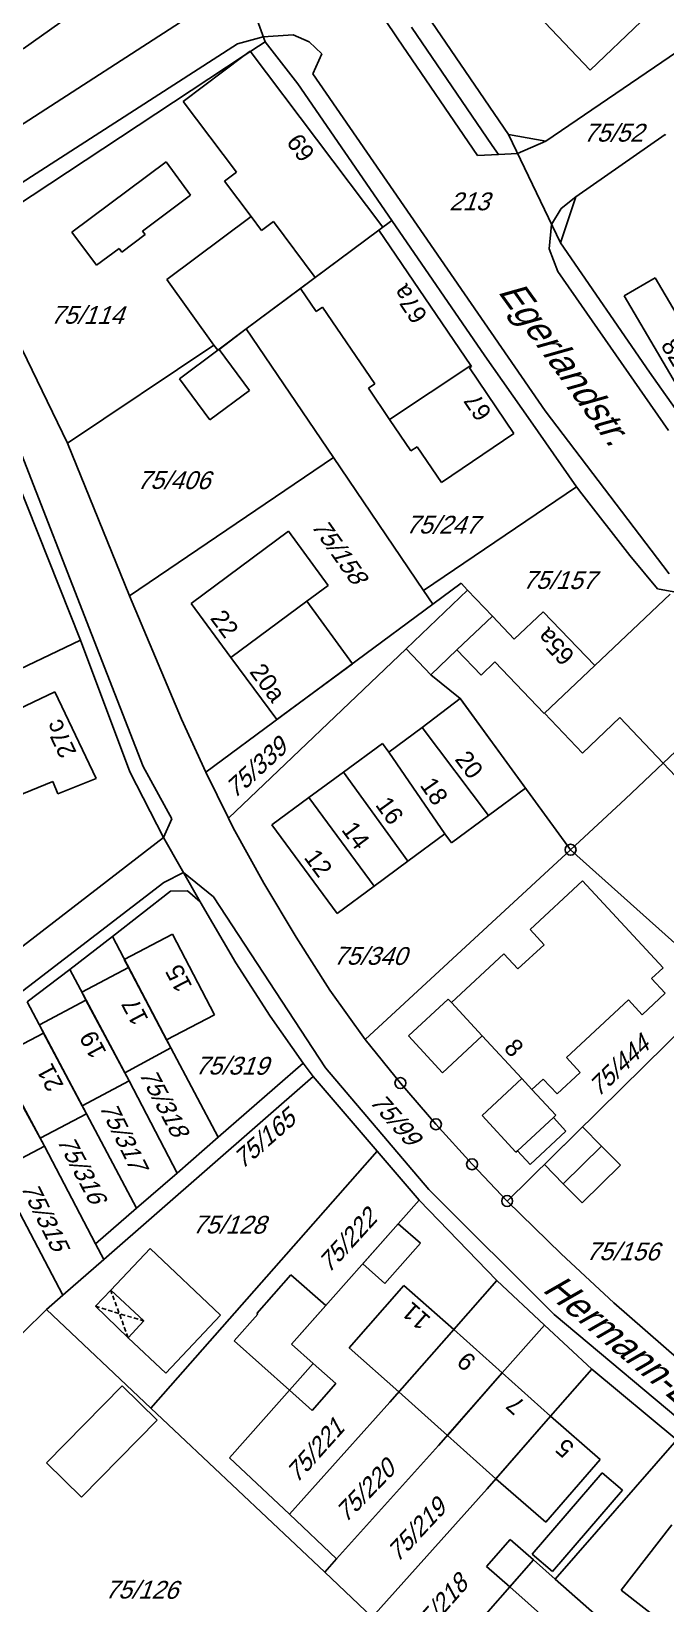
# Model space of a CAD drawing. Extents: x 4459737 to 4461180, y 5304018 to 5304640.
# Drawn here: x 4460024 to 4460095.1, y 5304264.5 to 5304440.6 of the extents above; entities that cross this region are included whole.
import ezdxf

# ---------------------------------------------------------------- set-up
doc = ezdxf.new("R2010")
doc.units = 0
doc.header["$MEASUREMENT"] = 0
doc.linetypes.add('DASHED', pattern=[0.75, 0.5, -0.25])
for name, color, linetype in [('1', 7, 'CONTINUOUS'), ('10', 7, 'CONTINUOUS'), ('14', 7, 'CONTINUOUS'), ('3', 7, 'CONTINUOUS'), ('4', 7, 'CONTINUOUS'), ('5', 7, 'CONTINUOUS'), ('6', 7, 'CONTINUOUS'), ('7', 7, 'CONTINUOUS')]:
    doc.layers.add(name, color=color, linetype=linetype)
doc.styles.add('txt', font='TXT', dxfattribs={"height": 0.2})

# ---------------------------------------------------------------- blocks, each defined once
blk = doc.blocks.new('10')
at = {"layer": '1', "color": 2, "linetype": 'CONTINUOUS'}
blk.add_circle((0, 0), 0.61, dxfattribs=at)

msp = doc.modelspace()

# ---------------------------------------------------------------- linework, layer by layer
at = {"layer": '10', "color": 30, "linetype": 'CONTINUOUS'}
for p, q in [((4460065.11, 5304439.83), (4460062.11, 5304444.3)), ((4460050.02, 5304440.05), (4460047.11, 5304439.25)), ((4460050.02, 5304440.05), (4460053.37, 5304440.27)), ((4460053.37, 5304440.27), (4460055.16, 5304439.47)), ((4460056.59, 5304438.13), (4460055.16, 5304439.47)), ((4460065.11, 5304439.83), (4460074.02, 5304426.73)), ((4460066.64, 5304441.11), (4460075.67, 5304427.86)), ((4460018.64, 5304420.92), (4460047.11, 5304439.25)), ((4460056.59, 5304438.13), (4460055.58, 5304435.91)), ((4460055.58, 5304435.91), (4460081.59, 5304398.15)), ((4460075.67, 5304427.86), (4460076.36, 5304426.85)), ((4460078.51, 5304426.96), (4460081.66, 5304428.34)), ((4460074.02, 5304426.73), (4460076.36, 5304426.85)), ((4460078.51, 5304426.96), (4460076.36, 5304426.85)), ((4460083.4, 5304420.8), (4460085.02, 5304422.1)), ((4460082.32, 5304419.03), (4460083.4, 5304420.8)), ((4460082.32, 5304419.03), (4460082.05, 5304416.31)), ((4460083.02, 5304413.75), (4460082.05, 5304416.31)), ((4460083.02, 5304413.75), (4460095.43, 5304395.94)), ((4460081.59, 5304398.15), (4460095.48, 5304379.88)), ((4460030.82, 5304373.06), (4460022.39, 5304394.65)), ((4460036.55, 5304358.31), (4460030.82, 5304373.06)), ((4460039.77, 5304352.43), (4460036.55, 5304358.31)), ((4460039.77, 5304352.43), (4460038.85, 5304350.35)), ((4460038.86, 5304345.3), (4460041.07, 5304346.44)), ((4460041.07, 5304346.44), (4460044.44, 5304343.71)), ((4460008.69, 5304322.17), (4460038.86, 5304345.3)), ((4460056.97, 5304324.55), (4460044.44, 5304343.71)), ((4460068.56, 5304310.93), (4460056.97, 5304324.55)), ((4460082.59, 5304296.91), (4460068.56, 5304310.93)), ((4460127.16, 5304259.59), (4460082.59, 5304296.91))]:
    msp.add_line(p, q, dxfattribs=at)
at = {"layer": '3', "color": 7, "linetype": 'CONTINUOUS'}
for p, q in [((4460046.78, 5304449.07), (4460050.22, 5304439.48)), ((4460012.94, 5304423.74), (4460044.31, 5304444)), ((4460077.49, 5304429.1), (4460068.33, 5304442.52)), ((4460081.66, 5304428.34), (4460101.63, 5304441.94)), ((4460047.88, 5304437.95), (4460050.22, 5304439.48)), ((4460053.89, 5304434.76), (4460050.22, 5304439.48)), ((4460019.4, 5304419.17), (4460047.88, 5304437.95)), ((4460053.89, 5304434.76), (4460064.43, 5304419.48)), ((4460083.31, 5304416.96), (4460077.49, 5304429.1)), ((4460077.49, 5304429.1), (4460081.66, 5304428.34)), ((4460095.04, 5304429.11), (4460085.02, 5304422.1)), ((4460095.12, 5304429.04), (4460095.04, 5304429.11)), ((4460085.02, 5304422.1), (4460083.31, 5304416.96)), ((4460064.43, 5304419.48), (4460048.11, 5304407.33)), ((4460074.85, 5304404.29), (4460064.43, 5304419.48)), ((4460093.28, 5304402.47), (4460083.31, 5304416.96)), ((4460018.27, 5304414.73), (4460028.07, 5304394.52)), ((4460044.91, 5304404.94), (4460048.11, 5304407.33)), ((4460057.88, 5304392.91), (4460048.11, 5304407.33)), ((4460028.07, 5304394.52), (4460044.46, 5304405.51)), ((4460044.46, 5304405.51), (4460044.91, 5304404.94)), ((4460079.95, 5304397.01), (4460074.85, 5304404.29)), ((4460097.08, 5304397.12), (4460093.28, 5304402.47)), ((4460079.95, 5304397.01), (4460085.12, 5304389.65)), ((4460035.01, 5304377.41), (4460028.07, 5304394.52)), ((4460035.01, 5304377.41), (4460057.88, 5304392.91)), ((4460057.88, 5304392.91), (4460067.96, 5304378.03)), ((4460029.53, 5304372.45), (4460022.37, 5304390.49)), ((4460085.12, 5304389.65), (4460067.96, 5304378.03)), ((4460085.7, 5304388.84), (4460085.12, 5304389.65)), ((4460091.1, 5304381.93), (4460085.7, 5304388.84)), ((4460091.1, 5304381.93), (4460094.18, 5304378.19)), ((4460066.01, 5304371.48), (4460072.91, 5304378.07)), ((4460069.01, 5304376.48), (4460067.96, 5304378.03)), ((4460072.18, 5304378.83), (4460069.01, 5304376.48)), ((4460072.18, 5304378.83), (4460072.91, 5304378.07)), ((4460094.18, 5304378.19), (4460096.43, 5304377.81)), ((4460035.01, 5304377.41), (4460040.87, 5304363.6)), ((4460069.01, 5304376.48), (4460043.58, 5304357.67)), ((4460006.77, 5304361.62), (4460029.53, 5304372.45)), ((4460035.06, 5304357.71), (4460029.53, 5304372.45)), ((4460046.12, 5304352.51), (4460066.01, 5304371.48)), ((4460066.01, 5304371.48), (4460068.78, 5304368.57)), ((4460068.78, 5304368.57), (4460072.09, 5304365.92)), ((4460084.45, 5304348.98), (4460072.09, 5304365.92)), ((4460040.87, 5304363.6), (4460043.58, 5304357.67)), ((4460094.82, 5304358.67), (4460099.61, 5304363.22)), ((4460090.61, 5304354.68), (4460094.82, 5304358.67)), ((4460035.06, 5304357.71), (4460038.85, 5304350.35)), ((4460043.58, 5304357.67), (4460046.12, 5304352.51)), ((4460090.61, 5304354.68), (4460084.45, 5304348.98)), ((4460046.66, 5304351.42), (4460046.12, 5304352.51)), ((4460046.66, 5304351.42), (4460050.07, 5304345.25)), ((4460003.6, 5304323.21), (4460038.85, 5304350.35)), ((4460038.85, 5304350.35), (4460042.94, 5304343.16)), ((4460084.45, 5304348.98), (4460061.43, 5304327.72)), ((4460097.18, 5304337.59), (4460084.45, 5304348.98)), ((4460039.63, 5304344.32), (4460041.52, 5304344.39)), ((4460041.52, 5304344.39), (4460042.94, 5304343.16)), ((4460050.07, 5304345.25), (4460053.7, 5304339.2)), ((4460039.63, 5304344.32), (4460033.11, 5304339.26)), ((4460042.94, 5304343.16), (4460046.96, 5304336.3)), ((4460033.11, 5304339.26), (4460028.34, 5304335.58)), ((4460033.11, 5304339.26), (4460039.64, 5304326.8)), ((4460053.7, 5304339.2), (4460057.47, 5304333.26)), ((4460028.34, 5304335.58), (4460023.58, 5304331.93)), ((4460028.34, 5304335.58), (4460034.98, 5304323.08)), ((4460046.96, 5304336.3), (4460050.79, 5304330.32)), ((4460061.43, 5304327.72), (4460057.47, 5304333.26)), ((4460023.58, 5304331.93), (4460030.2, 5304319.4)), ((4460050.79, 5304330.32), (4460054.48, 5304325.06)), ((4460097.76, 5304329.72), (4460077.34, 5304309.63)), ((4460018.82, 5304328.27), (4460025.49, 5304315.77)), ((4460039.64, 5304326.8), (4460044.98, 5304316.79)), ((4460061.43, 5304327.72), (4460065.38, 5304322.84)), ((4460054.48, 5304325.06), (4460044.98, 5304316.79)), ((4460055.59, 5304323.56), (4460054.48, 5304325.06)), ((4460055.59, 5304323.56), (4460032.14, 5304303.07)), ((4460055.59, 5304323.56), (4460062.76, 5304315.22)), ((4460034.98, 5304323.08), (4460040.36, 5304312.76)), ((4460069.36, 5304318.23), (4460065.38, 5304322.84)), ((4460030.2, 5304319.4), (4460035.8, 5304308.81)), ((4460073.41, 5304313.74), (4460069.36, 5304318.23)), ((4460040.36, 5304312.76), (4460044.98, 5304316.79)), ((4460025.49, 5304315.77), (4460031.22, 5304304.85)), ((4460037.43, 5304286.43), (4460062.76, 5304315.22)), ((4460067.48, 5304309.72), (4460062.76, 5304315.22)), ((4460040.36, 5304312.76), (4460035.8, 5304308.81)), ((4460077.34, 5304309.63), (4460073.41, 5304313.74)), ((4460020.72, 5304312.11), (4460027.55, 5304299.09)), ((4460067.48, 5304309.72), (4460053.18, 5304293.59)), ((4460076.18, 5304300.72), (4460067.48, 5304309.72)), ((4460077.34, 5304309.63), (4460083.38, 5304303.72)), ((4460035.8, 5304308.81), (4460031.22, 5304304.85)), ((4460031.22, 5304304.85), (4460032.14, 5304303.07)), ((4460032.14, 5304303.07), (4460027.55, 5304299.09)), ((4460089.3, 5304298.24), (4460083.38, 5304303.72)), ((4460076.18, 5304300.72), (4460071.35, 5304295.25)), ((4460081.51, 5304295.74), (4460076.18, 5304300.72)), ((4460025.71, 5304297.49), (4460027.55, 5304299.09)), ((4460025.71, 5304297.49), (4460023.09, 5304294.85)), ((4460025.71, 5304297.49), (4460037.43, 5304286.43)), ((4460096.6, 5304291.83), (4460089.3, 5304298.24)), ((4460064.2, 5304287.11), (4460071.35, 5304295.25)), ((4460081.51, 5304295.74), (4460076.78, 5304290.38)), ((4460086.83, 5304290.8), (4460081.51, 5304295.74)), ((4460055.6, 5304291.43), (4460053.18, 5304293.59)), ((4460055.6, 5304291.43), (4460046.25, 5304280.86)), ((4460069.66, 5304282.26), (4460076.78, 5304290.38)), ((4460086.83, 5304290.8), (4460082.18, 5304285.54)), ((4460096.35, 5304282.87), (4460086.83, 5304290.8)), ((4460056.9, 5304268.05), (4460037.43, 5304286.43)), ((4460064.2, 5304287.11), (4460052.94, 5304274.54)), ((4460082.18, 5304285.54), (4460075.1, 5304277.39)), ((4460096.35, 5304282.87), (4460082.72, 5304267.27)), ((4460069.66, 5304282.26), (4460058.23, 5304269.53)), ((4460046.25, 5304280.86), (4460052.94, 5304274.54)), ((4460062.22, 5304263.03), (4460075.1, 5304277.39)), ((4460058.23, 5304269.53), (4460052.94, 5304274.54)), ((4460056.9, 5304268.05), (4460058.23, 5304269.53)), ((4460069.02, 5304256.62), (4460080.28, 5304269.42)), ((4460080.28, 5304269.42), (4460082.72, 5304267.27)), ((4460062.22, 5304263.03), (4460056.9, 5304268.05))]:
    msp.add_line(p, q, dxfattribs=at)
at = {"layer": '5', "color": 1, "linetype": 'CONTINUOUS'}
for p, q in [((4460038.83, 5304449.9), (4460023.12, 5304438.68)), ((4460086.64, 5304436.32), (4460081.55, 5304441.64)), ((4460092.34, 5304441.77), (4460086.64, 5304436.32)), ((4460041.04, 5304432.79), (4460047.88, 5304437.95)), ((4460047.88, 5304437.95), (4460048.53, 5304438.44)), ((4460048.53, 5304438.44), (4460063.42, 5304418.73)), ((4460047.01, 5304424.88), (4460041.04, 5304432.79)), ((4460028.58, 5304418.15), (4460039.13, 5304426.02)), ((4460039.13, 5304426.02), (4460041.88, 5304422.31)), ((4460045.66, 5304423.86), (4460047.01, 5304424.88)), ((4460048.65, 5304419.9), (4460045.66, 5304423.86)), ((4460041.88, 5304422.31), (4460036.47, 5304418.29)), ((4460039.2, 5304412.84), (4460048.65, 5304419.9)), ((4460048.65, 5304419.9), (4460049.82, 5304418.33)), ((4460049.82, 5304418.33), (4460051.17, 5304419.34)), ((4460051.17, 5304419.34), (4460055.83, 5304413.08)), ((4460062.98, 5304418.4), (4460055.83, 5304413.08)), ((4460063.42, 5304418.73), (4460062.98, 5304418.4)), ((4460062.98, 5304418.4), (4460073.26, 5304403.24)), ((4460031.33, 5304414.45), (4460028.58, 5304418.15)), ((4460036.78, 5304417.88), (4460034.16, 5304415.93)), ((4460036.47, 5304418.29), (4460036.78, 5304417.88)), ((4460033.86, 5304416.33), (4460031.33, 5304414.45)), ((4460034.16, 5304415.93), (4460033.86, 5304416.33)), ((4460055.83, 5304413.08), (4460054.19, 5304411.86)), ((4460090.47, 5304411.02), (4460093.91, 5304413.04)), ((4460093.91, 5304413.04), (4460102.02, 5304399.27)), ((4460044.46, 5304405.51), (4460039.2, 5304412.84)), ((4460054.19, 5304411.86), (4460048.11, 5304407.33)), ((4460055.94, 5304409.29), (4460054.19, 5304411.86)), ((4460056.66, 5304409.77), (4460055.94, 5304409.29)), ((4460062.51, 5304401.16), (4460056.66, 5304409.77)), ((4460098.57, 5304397.24), (4460090.47, 5304411.02)), ((4460048.11, 5304407.33), (4460045.09, 5304405.02)), ((4460040.64, 5304401.74), (4460044.91, 5304404.94)), ((4460044.91, 5304404.94), (4460045.09, 5304405.02)), ((4460045.09, 5304405.02), (4460048.49, 5304400.41)), ((4460073.26, 5304403.24), (4460064.17, 5304397.18)), ((4460073.33, 5304403.13), (4460073.12, 5304402.98)), ((4460073.12, 5304402.98), (4460078.1, 5304395.59)), ((4460073.26, 5304403.24), (4460073.33, 5304403.13)), ((4460044.04, 5304397.13), (4460040.64, 5304401.74)), ((4460061.8, 5304400.67), (4460062.51, 5304401.16)), ((4460048.49, 5304400.41), (4460044.04, 5304397.13)), ((4460064.17, 5304397.18), (4460061.8, 5304400.67)), ((4460066.55, 5304393.65), (4460064.17, 5304397.18)), ((4460078.1, 5304395.59), (4460069.98, 5304390.12)), ((4460067.27, 5304394.13), (4460066.55, 5304393.65)), ((4460069.98, 5304390.12), (4460067.27, 5304394.13)), ((4460041.92, 5304376.57), (4460052.83, 5304384.65)), ((4460052.83, 5304384.65), (4460057.29, 5304378.57)), ((4460057.29, 5304378.57), (4460054.89, 5304376.81)), ((4460072.91, 5304378.07), (4460075.69, 5304375.14)), ((4460046.38, 5304370.52), (4460041.92, 5304376.57)), ((4460046.38, 5304370.52), (4460054.89, 5304376.81)), ((4460054.89, 5304376.81), (4460060, 5304369.82)), ((4460087.16, 5304369.61), (4460095.59, 5304377.59)), ((4460071.72, 5304371.37), (4460075.69, 5304375.14)), ((4460075.69, 5304375.14), (4460078.13, 5304372.55)), ((4460078.13, 5304372.55), (4460081.39, 5304375.62)), ((4460081.39, 5304375.62), (4460087.16, 5304369.61)), ((4460071.72, 5304371.37), (4460068.78, 5304368.57)), ((4460074.42, 5304368.54), (4460071.72, 5304371.37)), ((4460051.52, 5304363.55), (4460046.38, 5304370.52)), ((4460060, 5304369.82), (4460051.52, 5304363.55)), ((4460075.97, 5304370.01), (4460074.42, 5304368.54)), ((4460081.48, 5304364.24), (4460075.97, 5304370.01)), ((4460081.52, 5304364.28), (4460087.16, 5304369.61)), ((4460018.53, 5304362.81), (4460026.68, 5304366.67)), ((4460026.68, 5304366.67), (4460031.3, 5304356.96)), ((4460067.82, 5304362.68), (4460072.09, 5304365.92)), ((4460072.09, 5304365.92), (4460072.13, 5304365.87)), ((4460072.13, 5304365.87), (4460079.41, 5304355.89)), ((4460081.52, 5304364.28), (4460081.48, 5304364.24)), ((4460085.78, 5304359.79), (4460081.52, 5304364.28)), ((4460089.97, 5304363.78), (4460085.78, 5304359.79)), ((4460094.82, 5304358.67), (4460089.97, 5304363.78)), ((4460064.08, 5304359.91), (4460067.82, 5304362.68)), ((4460075.26, 5304352.82), (4460067.82, 5304362.68)), ((4460059, 5304357.67), (4460063.36, 5304360.88)), ((4460063.36, 5304360.88), (4460064.08, 5304359.91)), ((4460064.08, 5304359.91), (4460070.36, 5304350.75)), ((4460100.68, 5304352.5), (4460094.82, 5304358.67)), ((4460031.3, 5304356.96), (4460027.01, 5304355.23)), ((4460055.13, 5304354.82), (4460059, 5304357.67)), ((4460059, 5304357.67), (4460066.22, 5304347.69)), ((4460026.45, 5304356.62), (4460022.32, 5304354.96)), ((4460027.01, 5304355.23), (4460026.45, 5304356.62)), ((4460079.41, 5304355.89), (4460075.26, 5304352.82)), ((4460050.98, 5304351.77), (4460055.13, 5304354.82)), ((4460055.13, 5304354.82), (4460062.45, 5304344.9)), ((4460058.3, 5304341.83), (4460050.98, 5304351.77)), ((4460075.26, 5304352.82), (4460071.11, 5304349.74)), ((4460070.36, 5304350.75), (4460066.22, 5304347.69)), ((4460071.11, 5304349.74), (4460070.36, 5304350.75)), ((4460066.22, 5304347.69), (4460062.45, 5304344.9)), ((4460062.45, 5304344.9), (4460058.3, 5304341.83)), ((4460079.91, 5304340.03), (4460085.8, 5304345.49)), ((4460085.8, 5304345.49), (4460094.82, 5304335.75)), ((4460034.44, 5304336.69), (4460039.83, 5304339.54)), ((4460039.83, 5304339.54), (4460044.54, 5304330.5)), ((4460081.47, 5304338.34), (4460079.91, 5304340.03)), ((4460071.09, 5304331.85), (4460076.97, 5304337.31)), ((4460076.97, 5304337.31), (4460078.53, 5304335.62)), ((4460078.53, 5304335.62), (4460081.47, 5304338.34)), ((4460029.68, 5304333.04), (4460034.9, 5304335.77)), ((4460034.9, 5304335.77), (4460034.44, 5304336.69)), ((4460034.9, 5304335.77), (4460039.16, 5304327.7)), ((4460094.82, 5304335.75), (4460093.53, 5304334.56)), ((4460093.53, 5304334.56), (4460095.06, 5304332.9)), ((4460024.93, 5304329.38), (4460030.14, 5304332.11)), ((4460030.14, 5304332.11), (4460029.68, 5304333.04)), ((4460030.14, 5304332.11), (4460034.49, 5304323.98)), ((4460066.28, 5304328.12), (4460070.72, 5304332.23)), ((4460070.72, 5304332.23), (4460071.09, 5304331.85)), ((4460090.92, 5304332.15), (4460083.99, 5304325.71)), ((4460092.47, 5304330.49), (4460090.92, 5304332.15)), ((4460095.06, 5304332.9), (4460092.47, 5304330.49)), ((4460044.54, 5304330.5), (4460039.16, 5304327.7)), ((4460074.56, 5304328.14), (4460071.09, 5304331.85)), ((4460025.38, 5304328.44), (4460024.93, 5304329.38)), ((4460020.17, 5304325.69), (4460025.38, 5304328.44)), ((4460025.38, 5304328.44), (4460029.72, 5304320.3)), ((4460039.64, 5304326.8), (4460034.49, 5304323.98)), ((4460039.16, 5304327.7), (4460039.64, 5304326.8)), ((4460070.09, 5304324), (4460066.28, 5304328.12)), ((4460074.56, 5304328.14), (4460070.09, 5304324)), ((4460078.97, 5304323.36), (4460074.56, 5304328.14)), ((4460083.99, 5304325.71), (4460085.54, 5304324.04)), ((4460020.61, 5304324.78), (4460025.01, 5304316.67)), ((4460034.49, 5304323.98), (4460034.98, 5304323.08)), ((4460074.53, 5304319.22), (4460078.97, 5304323.36)), ((4460080.12, 5304322.11), (4460078.97, 5304323.36)), ((4460081.39, 5304323.29), (4460080.12, 5304322.11)), ((4460082.94, 5304321.62), (4460081.39, 5304323.29)), ((4460085.54, 5304324.04), (4460082.94, 5304321.62)), ((4460034.98, 5304323.08), (4460029.72, 5304320.3)), ((4460080.12, 5304322.11), (4460082.79, 5304319.23)), ((4460029.72, 5304320.3), (4460030.2, 5304319.4)), ((4460030.2, 5304319.4), (4460025.01, 5304316.67)), ((4460078.33, 5304315.11), (4460074.53, 5304319.22)), ((4460082.52, 5304318.97), (4460078.49, 5304315.25)), ((4460081.51, 5304313.71), (4460085.8, 5304317.93)), ((4460082.79, 5304319.23), (4460082.52, 5304318.97)), ((4460082.52, 5304318.97), (4460083.93, 5304317.46)), ((4460085.8, 5304317.93), (4460087.92, 5304315.78)), ((4460025.01, 5304316.67), (4460025.49, 5304315.77)), ((4460083.93, 5304317.46), (4460079.91, 5304313.72)), ((4460025.49, 5304315.77), (4460020.24, 5304313.01)), ((4460078.49, 5304315.25), (4460078.33, 5304315.11)), ((4460079.91, 5304313.72), (4460078.49, 5304315.25)), ((4460083.63, 5304311.56), (4460087.92, 5304315.78)), ((4460087.92, 5304315.78), (4460090.03, 5304313.64)), ((4460083.63, 5304311.56), (4460081.51, 5304313.71)), ((4460090.03, 5304313.64), (4460085.74, 5304309.42)), ((4460085.74, 5304309.42), (4460083.63, 5304311.56)), ((4460061.16, 5304302.59), (4460065.14, 5304307.08)), ((4460065.14, 5304307.08), (4460067.62, 5304304.9)), ((4460032.92, 5304299.64), (4460037.33, 5304304.3)), ((4460037.33, 5304304.3), (4460045.23, 5304296.84)), ((4460067.62, 5304304.9), (4460063.65, 5304300.4)), ((4460063.65, 5304300.4), (4460061.16, 5304302.59)), ((4460049.29, 5304297.04), (4460053.11, 5304301.37)), ((4460053.11, 5304301.37), (4460057.02, 5304297.92)), ((4460036.62, 5304296.19), (4460032.92, 5304299.64)), ((4460059.63, 5304293.18), (4460065.77, 5304300.16)), ((4460065.77, 5304300.16), (4460071.35, 5304295.25)), ((4460045.23, 5304296.84), (4460039.08, 5304290.34)), ((4460046.74, 5304293.95), (4460049.39, 5304296.95)), ((4460049.39, 5304296.95), (4460049.29, 5304297.04)), ((4460057.02, 5304297.92), (4460053.18, 5304293.59)), ((4460034.88, 5304294.32), (4460036.62, 5304296.19)), ((4460065.21, 5304288.26), (4460071.35, 5304295.25)), ((4460071.35, 5304295.25), (4460076.78, 5304290.38)), ((4460039.08, 5304290.34), (4460034.88, 5304294.32)), ((4460052.95, 5304288.43), (4460046.74, 5304293.95)), ((4460065.21, 5304288.26), (4460059.63, 5304293.18)), ((4460052.95, 5304288.43), (4460055.6, 5304291.43)), ((4460055.6, 5304291.43), (4460058.14, 5304289.17)), ((4460070.64, 5304283.38), (4460076.78, 5304290.38)), ((4460076.78, 5304290.38), (4460082.18, 5304285.54)), ((4460025.72, 5304280.3), (4460034.22, 5304288.93)), ((4460034.22, 5304288.93), (4460038.14, 5304285.07)), ((4460055.49, 5304286.18), (4460052.95, 5304288.43)), ((4460058.14, 5304289.17), (4460055.49, 5304286.18)), ((4460070.64, 5304283.38), (4460065.21, 5304288.26)), ((4460038.14, 5304285.07), (4460029.64, 5304276.44)), ((4460076.09, 5304278.52), (4460082.18, 5304285.54)), ((4460082.18, 5304285.54), (4460087.78, 5304280.67)), ((4460076.09, 5304278.52), (4460070.64, 5304283.38)), ((4460029.64, 5304276.44), (4460025.72, 5304280.3)), ((4460080.15, 5304270.06), (4460088, 5304279.18)), ((4460087.78, 5304280.67), (4460081.68, 5304273.66)), ((4460088, 5304279.18), (4460090.27, 5304277.23)), ((4460081.68, 5304273.66), (4460076.09, 5304278.52)), ((4460090.27, 5304277.23), (4460082.42, 5304268.11)), ((4460090.12, 5304266.04), (4460095.81, 5304273.35)), ((4460075.04, 5304268.68), (4460077.69, 5304271.7)), ((4460077.69, 5304271.7), (4460080.28, 5304269.42)), ((4460077.63, 5304266.41), (4460075.04, 5304268.68)), ((4460077.63, 5304266.41), (4460080.28, 5304269.42)), ((4460082.42, 5304268.11), (4460080.15, 5304270.06)), ((4460082.72, 5304267.27), (4460088.98, 5304261.74)), ((4460086.32, 5304258.73), (4460077.63, 5304266.41)), ((4460101.66, 5304257.06), (4460090.12, 5304266.04))]:
    msp.add_line(p, q, dxfattribs=at)
at = {"layer": '6', "color": 1, "linetype": 'CONTINUOUS'}
for q in [(4460032.92, 5304299.64), (4460034.88, 5304294.32)]:
    msp.add_line((4460031.2, 5304297.84), q, dxfattribs=at)
at = {"layer": '6', "color": 1, "linetype": 'DASHED'}
for p, q in [((4460034.88, 5304294.32), (4460032.92, 5304299.64)), ((4460031.2, 5304297.84), (4460036.62, 5304296.19))]:
    msp.add_line(p, q, dxfattribs=at)

# ---------------------------------------------------------------- block references
at = {"layer": '1', "color": 2, "linetype": 'CONTINUOUS'}
for p in [(4460084.45, 5304348.98), (4460065.38, 5304322.84), (4460069.36, 5304318.23), (4460073.41, 5304313.74), (4460077.34, 5304309.63)]:
    msp.add_blockref('10', p, dxfattribs=at)

# ---------------------------------------------------------------- texts
at = {"layer": '14', "color": 7, "linetype": 'CONTINUOUS', "style": 'txt', "oblique": 20}
for s, rotation, p in [('Egerlandstr.', 305.8029, (4460076.25, 5304411.48)), ('Hermann-L%%246ns-Weg', 319.8987, (4460081.19, 5304299.58))]:
    msp.add_text(s, height=3, rotation=rotation, dxfattribs=at).set_placement(p)
at = {"layer": '4', "color": 2, "linetype": 'CONTINUOUS', "style": 'txt', "oblique": 20}
for s, p in [('75/52', (4460085.87, 5304428.3)), ('213', (4460070.84, 5304420.61))]:
    msp.add_text(s, height=2, dxfattribs=at).set_placement(p)
for s, rotation, p in [('75/114', 359.7003, (4460026.15, 5304407.91)), ('75/406', 359.7003, (4460035.85, 5304389.41)), ('75/158', 305.1, (4460055.32, 5304385.25)), ('75/247', 359.7003, (4460065.95, 5304384.41)), ('75/157', 359.7003, (4460079.05, 5304378.21)), ('75/339', 42.3999, (4460046.8, 5304354.63)), ('75/340', 359.7003, (4460057.85, 5304336.11)), ('75/444', 43.7742, (4460087.55, 5304321.2)), ('75/319', 359.7003, (4460042.35, 5304323.81)), ('75/318', 297.8001, (4460036.05, 5304323.89)), ('75/317', 296.1999, (4460031.6, 5304320.19)), ('75/165', 41.1003, (4460047.65, 5304313.12)), ('75/99', 311.1003, (4460061.83, 5304320.71)), ('75/316', 297.7002, (4460026.85, 5304316.39)), ('75/315', 296.1999, (4460022.8, 5304311.19)), ('75/128', 359.7003, (4460042.05, 5304306.01)), ('75/222', 47.6001, (4460057.37, 5304301.45)), ('75/156', 359.7003, (4460086.15, 5304303.01)), ('75/221', 48.2004, (4460053.78, 5304277.94)), ('75/220', 45.8001, (4460059.25, 5304273.51)), ('75/219', 46.8999, (4460065.06, 5304269.07)), ('75/126', 359.7003, (4460032.25, 5304265.11)), ('75/218', 48.6999, (4460067.69, 5304260.42))]:
    msp.add_text(s, height=2, rotation=rotation, dxfattribs=at).set_placement(p)
at = {"layer": '7', "color": 1, "linetype": 'CONTINUOUS', "style": 'txt'}
for s, rotation, p in [('69', 125.7939, (4460055.9, 5304427)), ('67a', 123.3027, (4460068.5, 5304408.8)), ('82', 300.447, (4460094.5, 5304405.5)), ('67', 124.0137, (4460075.7, 5304397.9)), ('22', 306.3969, (4460044, 5304374.9)), ('65a', 133.8327, (4460085.03, 5304370.82)), ('20a', 306.4068, (4460048.4, 5304368.9)), ('27c', 115.4448, (4460029.14, 5304359.88)), ('20', 307.0368, (4460071.4, 5304359.1)), ('18', 304.7184, (4460067.5, 5304356.2)), ('16', 305.8839, (4460062.5, 5304354)), ('14', 306.4239, (4460058.7, 5304351.2)), ('12', 306.3861, (4460054.5, 5304348.1)), ('15', 117.468, (4460042.1, 5304333.7)), ('17', 117.8532, (4460037.2, 5304330)), ('19', 118.1907, (4460032.5, 5304326.3)), ('8', 312.6942, (4460076.87, 5304326.67)), ('21', 118.0656, (4460027.7, 5304322.6)), ('11', 138.8871, (4460068.9, 5304296.5)), ('9', 138.1122, (4460074, 5304291.9)), ('7', 138.1302, (4460079.5, 5304287)), ('5', 138.9375, (4460085, 5304282.2))]:
    msp.add_text(s, height=2, rotation=rotation, dxfattribs=at).set_placement(p)

doc.saveas('drawing.dxf')
